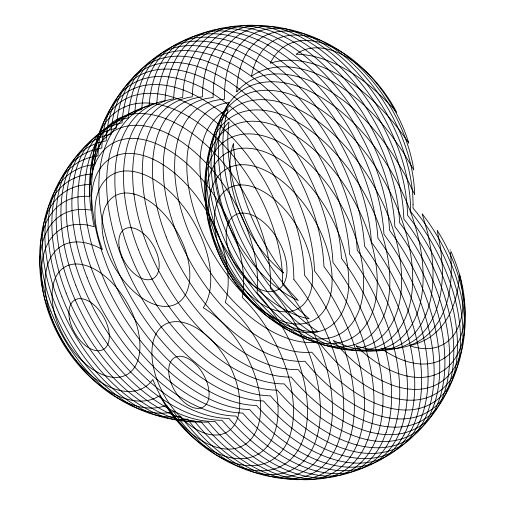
<?xml version="1.0" encoding="UTF-8"?>
<svg xmlns="http://www.w3.org/2000/svg" width="505" height="505" viewBox="0 0 505 505"><rect width="100%" height="100%" fill="white"/><g stroke="black" fill="none" stroke-linecap="round" stroke-linejoin="round"><path stroke-width="0.76" d="M78.382 364.755L78.414 364.793A96.796 55.885 60 0 0 157.68 396.88L159.75 395.636L161.821 399.272A96.796 55.885 60 0 0 241.087 458.71L241.333 458.704A96.796 55.885 60 0 0 278.04 406.481L278.04 406.443M78.199 364.541L78.168 364.503A96.796 55.885 60 0 1 41.461 269.897L41.473 269.588A96.796 55.885 60 0 1 91.361 225.956L94.227 226.764L93.431 223.014A96.796 55.885 60 0 1 122.81 153.867L123.043 153.829A96.796 55.885 60 0 1 196.458 196.218L196.691 196.521A96.796 55.885 60 0 1 226.063 299.591L225.274 302.419L228.134 304.925A96.796 55.885 60 0 1 278.028 406.159L278.034 406.323M396.008 110.999L395.964 110.917A94.334 54.464 60 0 0 383.655 91.493L380.05 86.803A94.334 54.464 60 0 0 312.848 48.007L309.243 48.53A94.334 54.464 60 0 0 296.94 53.745L296.233 54.256A160.186 92.484 60 0 1 396.671 112.243L396.627 112.16M450.113 249.685L450.321 250.126M450.927 251.446L451.192 252.039A106.782 61.654 60 0 1 454.835 347.901A106.782 61.654 60 0 1 382.689 349.498L380.852 348.223L383.137 348.456A158.04 91.241 60 0 0 450.422 252.468M408.141 141.116L408.375 141.861M408.469 142.157L408.798 143.199L406.992 140.548A158.04 91.241 60 0 0 272.227 62.607L270.276 63.22L271.034 61.711A106.782 61.654 60 0 1 339.537 50.746A106.782 61.654 60 0 1 408.04 140.813M459.506 274.221L459.487 274.139A160.186 92.484 60 0 1 409.265 345.584L410.306 345.938A94.334 54.464 60 0 0 425.702 348.677L429.458 348.545A94.334 54.464 60 0 0 463.06 300.74L462.908 295.741A94.334 54.464 60 0 0 459.821 275.496M459.695 274.985L459.784 275.326M133.951 194.229L133.427 189.533A153.539 88.646 60 0 1 182.677 97.503A153.539 88.646 60 0 1 248.403 25.963L251.957 26.342A153.539 88.646 60 0 1 330.308 71.577L333.862 75.302A153.539 88.646 60 0 1 399.588 222.73A153.539 88.646 60 0 1 448.838 371.636L448.314 375.72A153.539 88.646 60 0 1 409.138 431.453L406.108 432.425A153.539 88.646 60 0 1 291.132 377.027A153.539 88.646 60 0 1 176.157 299.661L173.127 295.191A153.539 88.646 60 0 1 133.951 194.229M293.828 279.372L293.828 279.246A140.718 81.248 60 0 0 194.324 106.877A140.718 81.248 60 0 0 94.82 164.327L94.725 164.535A140.718 81.248 60 0 0 58.245 300.469A140.718 81.248 60 0 0 194.173 421L194.475 421.17A140.718 81.248 60 0 0 330.403 457.593A140.718 81.248 60 0 0 293.979 279.612L293.828 279.398M410.634 210.92L411.158 212.277A139.664 80.636 60 0 1 447.304 388.919A139.664 80.636 60 0 1 312.399 352.774L311.351 352.168A139.664 80.636 60 0 1 176.447 232.54A139.664 80.636 60 0 1 212.592 97.635L213.123 97.591L213.123 96.884A139.664 80.636 60 0 1 311.875 39.87A139.664 80.636 60 0 1 410.634 210.92M282.535 280.685L282.497 283.81L284.877 286.72A134.532 77.669 60 0 1 319.697 456.867A134.532 77.669 60 0 1 189.747 422.054L187.412 419.087L185.07 419.352A134.532 77.669 60 0 1 55.121 304.117A134.532 77.669 60 0 1 89.94 174.174L92.32 174.01L92.282 170.841A134.532 77.669 60 0 1 187.412 115.923A134.532 77.669 60 0 1 282.535 280.685M413.046 204.329L412.989 208.035L415.823 211.488A133.295 76.956 60 0 1 450.321 380.076A133.295 76.956 60 0 1 321.571 345.578L318.794 342.049L316.016 342.371A133.295 76.956 60 0 1 187.26 228.197A133.295 76.956 60 0 1 221.764 99.447L224.592 99.27L224.542 95.495A133.295 76.956 60 0 1 318.794 41.075A133.295 76.956 60 0 1 413.046 204.329M229.844 165.791L229.844 166.095A94.334 54.464 60 0 0 263.446 252.696L267.202 257.171A94.334 54.464 60 0 0 282.592 272.208L283.64 273.053L279.36 267.126A160.186 92.484 60 0 1 259.198 233.512C251.307 217.926 244.856 201.59 240.273 184.729A160.186 92.484 60 0 1 233.872 149.884L233.417 143.616L233.102 144.525A94.334 54.464 60 0 0 229.996 161.272L229.844 165.791M208.458 162.313L208.432 162.85A136.703 78.925 60 0 0 261.085 298.556L264.563 302.508A136.703 78.925 60 0 0 396.772 312.368A136.703 78.925 60 0 0 324.671 126.54A136.703 78.925 60 0 0 208.71 158.564L208.458 162.313M227.982 132.48L227.944 133.251A158.04 91.241 60 0 0 288.835 290.192L298.221 300.513L296.385 299.667A106.782 61.654 60 0 1 224.239 214.77A106.782 61.654 60 0 1 227.875 123.106L228.961 122.002L227.982 132.48M251.477 75.99L251.421 76.287A155.243 89.631 60 0 1 391.514 135.491L403.053 151.904L413.822 170.052L412.774 164.157A117.116 67.613 60 0 0 332.618 46.302A117.116 67.613 60 0 0 252.468 71.609L251.477 75.99M225.691 118.075L225.546 118.713A155.243 89.631 60 0 0 224.832 170.21L225.868 176.359A155.243 89.631 60 0 0 257.102 256.856L260.744 262.77A155.243 89.631 60 0 0 300.033 310.695L309.249 318.825L304.761 317.822A117.116 67.613 60 0 1 211.002 219.328A117.116 67.613 60 0 1 224.611 111.245L228.052 109.535L225.691 118.075M434.685 403.078L430.626 413.444A159.157 91.891 60 0 1 417.351 432.324L409.852 438.403A159.157 91.891 60 0 1 277.302 390.15A159.157 91.891 60 0 1 144.752 285.357L137.253 270.611A159.157 91.891 60 0 1 123.978 236.403L119.919 221.354A159.157 91.891 60 0 1 164.996 100.691A159.157 91.891 60 0 1 252.468 32.781L264.033 37.155A159.157 91.891 60 0 1 290.571 52.482L302.135 61.452A159.157 91.891 60 0 1 389.614 230.375A159.157 91.891 60 0 1 434.685 403.078M386.129 432.52L382.184 442.254A159.542 92.112 60 0 1 369.597 460.162L362.558 466.052A159.542 92.112 60 0 1 228.898 418.443A159.542 92.112 60 0 1 95.237 311.718L88.205 297.704A159.542 92.112 60 0 1 75.611 265.258L71.666 250.966A159.542 92.112 60 0 1 116.327 128.308A159.542 92.112 60 0 1 205.327 60.815L216.31 65.094A159.542 92.112 60 0 1 241.485 79.626L252.468 88.028A159.542 92.112 60 0 1 341.468 258.295A159.542 92.112 60 0 1 386.129 432.52M421.94 415.975C417.61 428.215 410.306 439.697 399.777 447.499A162.238 93.671 60 0 1 263.471 400.938A162.238 93.671 60 0 1 127.165 290.11C117.646 271.999 110.039 252.841 105.008 232.994A162.238 93.671 60 0 1 149.063 106.056A162.238 93.671 60 0 1 241.314 39.081C257.506 44.787 272.29 53.959 285.634 64.672A162.238 93.671 60 0 1 377.885 238.171A162.238 93.671 60 0 1 421.934 415.975M400.995 428.897C396.722 440.587 389.709 451.539 379.728 459.152A162.402 93.766 60 0 1 242.728 413.058A162.402 93.766 60 0 1 105.728 300.961C96.67 283.539 89.385 265.163 84.461 246.143A162.402 93.766 60 0 1 128.207 117.899A162.402 93.766 60 0 1 221.461 51.239C236.946 56.844 251.13 65.599 263.995 75.8A162.402 93.766 60 0 1 357.25 250.133A162.402 93.766 60 0 1 400.995 428.897M192.184 133.497L191.995 133.989A125.846 72.657 60 0 0 259.804 308.757L268.647 315.202A125.846 72.657 60 0 0 318.188 331.734A151.771 87.624 60 0 1 229.238 102.471A125.846 72.657 60 0 0 195.41 126.446L192.184 133.497M46.315 215.603L46.113 216.102A127.292 73.49 60 0 0 115.26 394.317L119.773 397.688A127.292 73.49 60 0 0 180.493 416.063A127.292 73.49 60 0 0 241.213 467.8L245.727 469.644A127.292 73.49 60 0 0 314.874 371.27L313.195 365.405A127.292 73.49 60 0 0 270.32 288.273A127.292 73.49 60 0 0 252.468 208.906L249.64 203.136A127.292 73.49 60 0 0 111.346 123.296L108.518 125.795A127.292 73.49 60 0 0 90.673 184.552A127.292 73.49 60 0 0 47.798 212.182L46.315 215.603M425.999 314.451L421.864 322.998A151.771 87.624 60 0 1 338.331 342.807L333.224 340.414A125.846 72.657 60 0 0 382.765 381.092L391.609 384.854A125.846 72.657 60 0 0 459.417 288.387L456.002 276.898A125.846 72.657 60 0 0 422.18 213.861L427.798 233.19L431.396 251.976A151.771 87.624 60 0 1 425.999 314.451M411.285 430.083L406.209 438.548L400.2 445.852A162.881 94.044 60 0 1 256.559 405.509A162.881 94.044 60 0 1 112.912 279.991L106.909 265.75L101.833 251.427A162.881 94.044 60 0 1 141.709 109.509A162.881 94.044 60 0 1 245.474 47.066L256.559 52.848L267.644 59.861A162.881 94.044 60 0 1 371.402 242.122A162.881 94.044 60 0 1 411.285 430.083M403.943 435.001L399.322 442.576L393.951 449.223A162.938 94.069 60 0 1 249.64 409.555A162.938 94.069 60 0 1 105.337 282.592L99.958 269.746L95.338 256.83A162.938 94.069 60 0 1 134.759 113.455A162.938 94.069 60 0 1 239.648 51.529L249.64 56.8L259.639 63.068A162.938 94.069 60 0 1 364.528 246.112A162.938 94.069 60 0 1 403.943 435.001M69.217 165.653L68.996 166A154.164 89.006 60 0 0 161.531 404.499L165.299 406.746A154.164 89.006 60 0 0 215.067 421.511A154.164 89.006 60 0 0 264.835 464.209L268.609 466.317A154.164 89.006 60 0 0 361.144 334.676L359.308 329.809A154.164 89.006 60 0 0 323.951 266.608A154.164 89.006 60 0 0 309.54 201.539L307.602 196.679A154.164 89.006 60 0 0 122.532 89.833L120.594 92.453A154.164 89.006 60 0 0 106.183 140.882A154.164 89.006 60 0 0 70.833 163.26L69.217 165.653M236.933 91.575L236.757 91.777A125.846 72.657 60 0 1 252.468 45.273L257.897 40.23A125.846 72.657 60 0 1 393.515 118.53L398.944 129.835A125.846 72.657 60 0 1 414.662 194.488L405.408 175.487L394.676 157.339A151.771 87.624 60 0 0 342.788 99.977L332.524 92.724A151.771 87.624 60 0 0 239.723 88.659L236.933 91.575M360.482 349.99L355.993 345.811A155.243 89.631 60 0 0 442.298 266.381L440.758 249.079L437.191 230.286L440.631 235.968A117.116 67.613 60 0 1 454.241 359.762A117.116 67.613 60 0 1 360.482 349.99M69.513 319.059A28.558 16.488 60 0 0 103.146 349.574A28.558 16.488 60 0 0 94.65 305.487A28.558 16.488 60 0 0 69.513 319.059M169.244 376.276A28.558 16.488 60 0 0 202.713 407.32A28.558 16.488 60 0 0 194.766 363.398A28.558 16.488 60 0 0 169.244 376.276M119.268 247.235A28.558 16.488 60 0 0 152.567 278.817A28.558 16.488 60 0 0 145.181 235.077A28.558 16.488 60 0 0 119.268 247.235M53.429 308.53A62.115 35.861 60 0 0 126.616 374.767A62.115 35.861 60 0 0 108.007 278.848A62.115 35.861 60 0 0 53.429 308.53M153.179 365.86A62.115 35.861 60 0 0 226.253 432.482A62.115 35.861 60 0 0 208.035 336.671A62.115 35.861 60 0 0 153.179 365.86M103.272 237.217A62.115 35.861 60 0 0 176.34 303.865A62.115 35.861 60 0 0 158.147 208.066A62.115 35.861 60 0 0 103.272 237.217M52.772 321.205A81.911 47.293 60 0 0 152.832 379.482A81.911 47.293 60 0 0 252.898 436.749A81.911 47.293 60 0 0 203.25 307.76A81.911 47.293 60 0 0 152.832 178.846A81.911 47.293 60 0 0 102.42 249.546A81.911 47.293 60 0 0 52.772 321.205M50.128 314.691A108.809 62.822 60 0 0 166.663 405.168A108.809 62.822 60 0 0 283.198 449.248A108.809 62.822 60 0 0 242.331 297.521A108.809 62.822 60 0 0 166.663 148.899A108.809 62.822 60 0 0 91.001 210.149A108.809 62.822 60 0 0 50.128 314.691M50.917 311.244A118.814 68.598 60 0 0 173.581 411.6A118.814 68.598 60 0 0 296.239 452.884A118.814 68.598 60 0 0 257.064 292.831A118.814 68.598 60 0 0 173.581 136.735A118.814 68.598 60 0 0 90.098 196.432A118.814 68.598 60 0 0 50.917 311.244M61.932 296.763A145.995 84.291 60 0 0 201.236 421.94A145.995 84.291 60 0 0 340.547 457.618A145.995 84.291 60 0 0 304.452 275.099A145.995 84.291 60 0 0 201.236 98.576A145.995 84.291 60 0 0 98.02 155.919A145.995 84.291 60 0 0 61.932 296.763M66.117 293.014A150.452 86.866 60 0 0 208.155 422.085A150.452 86.866 60 0 0 350.192 457.025A150.452 86.866 60 0 0 314.476 270.832A150.452 86.866 60 0 0 208.155 90.944A150.452 86.866 60 0 0 101.833 148.06A150.452 86.866 60 0 0 66.117 293.014M75.826 285.394A157.181 90.748 60 0 0 221.985 420.286A157.181 90.748 60 0 0 368.139 454.159A157.181 90.748 60 0 0 332.94 262.43A157.181 90.748 60 0 0 221.985 77.467A157.181 90.748 60 0 0 111.031 134.311A157.181 90.748 60 0 0 75.826 285.394M87.15 277.636A161.272 93.109 60 0 0 235.816 416.032A161.272 93.109 60 0 0 384.475 449.298A161.272 93.109 60 0 0 349.567 254.198A161.272 93.109 60 0 0 235.816 66.136A161.272 93.109 60 0 0 122.059 122.848A161.272 93.109 60 0 0 87.15 277.636M226.96 243.429A43.026 24.84 60 0 0 277.453 289.977A43.026 24.84 60 0 0 265.258 223.74A43.026 24.84 60 0 0 226.96 243.429M215.976 235.519A69.501 40.122 60 0 0 298.139 308.624A69.501 40.122 60 0 0 276.304 201.022A69.501 40.122 60 0 0 215.976 235.519M210.667 227.894A87.283 50.393 60 0 0 313.731 320.151A87.283 50.393 60 0 0 286.764 185.139A87.283 50.393 60 0 0 210.667 227.894M121.888 257.664A161 92.958 60 0 0 270.39 395.819A161 92.958 60 0 0 418.885 429.13A161 92.958 60 0 0 383.958 234.251A161 92.958 60 0 0 270.39 46.397A161 92.958 60 0 0 156.821 103.115A161 92.958 60 0 0 121.888 257.664M208.022 220.66A101.063 58.353 60 0 0 327.133 328.326A101.063 58.353 60 0 0 296.751 172.224A101.063 58.353 60 0 0 208.022 220.66M206.823 212.39A112.337 64.861 60 0 0 338.413 334.758A112.337 64.861 60 0 0 307.412 162.08A112.337 64.861 60 0 0 206.823 212.39M138.37 249.438A156.676 90.458 60 0 0 284.22 383.895A156.676 90.458 60 0 0 430.064 417.85A156.676 90.458 60 0 0 394.828 226.53A156.676 90.458 60 0 0 284.22 41.947A156.676 90.458 60 0 0 173.606 98.81A156.676 90.458 60 0 0 138.37 249.438M207.669 208.742A121.793 70.315 60 0 0 351.246 338.337A121.793 70.315 60 0 0 314.482 150.181A121.793 70.315 60 0 0 207.669 208.742M208.533 200.283A129.829 74.961 60 0 0 360.456 342.207A129.829 74.961 60 0 0 325.157 142.795A129.829 74.961 60 0 0 208.533 200.283M156.474 241.074A149.701 86.431 60 0 0 298.045 369.49A149.701 86.431 60 0 0 439.621 404.549A149.701 86.431 60 0 0 403.842 218.974A149.701 86.431 60 0 0 298.045 39.661A149.701 86.431 60 0 0 192.254 96.815A149.701 86.431 60 0 0 156.474 241.074M166.202 236.832A145.099 83.773 60 0 0 304.963 361.22A145.099 83.773 60 0 0 443.718 397.05A145.099 83.773 60 0 0 407.548 215.269A145.099 83.773 60 0 0 304.963 39.422A145.099 83.773 60 0 0 202.372 96.815A145.099 83.773 60 0 0 166.202 236.832M214.126 192.5A142.574 82.315 60 0 0 382.121 344.505A142.574 82.315 60 0 0 339.385 124.325A142.574 82.315 60 0 0 214.126 192.5M217.731 188.112A147.567 85.2 60 0 0 391.823 344.675A147.567 85.2 60 0 0 346.815 116.567A147.567 85.2 60 0 0 217.731 188.112"/></g></svg>
